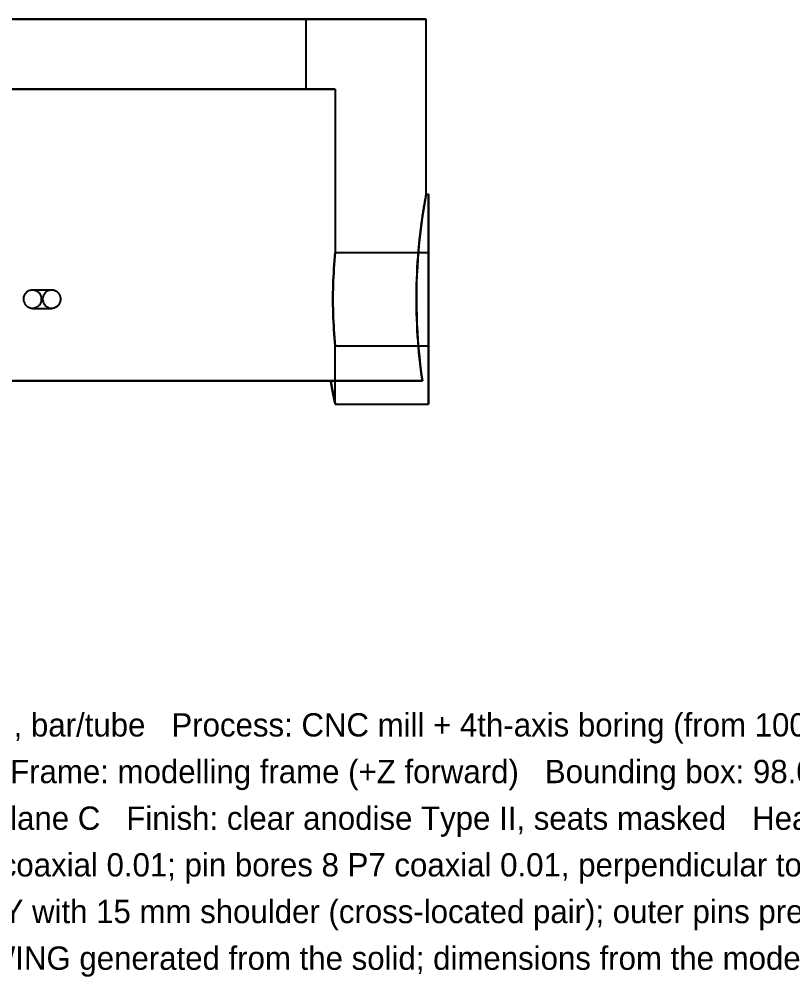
# Model space of a CAD drawing. Header units: millimetres. Extents: x 0 to 258, y -45 to 170.
# Drawn here: x 62.9 to 129.2, y -44.6 to 37.5 of the extents above; entities that cross this region are included whole.
import ezdxf

# ---------------------------------------------------------------- set-up
doc = ezdxf.new("R2010")
doc.units = ezdxf.units.MM
doc.layers.add('FRONT_HIDDEN', color=8, linetype='CONTINUOUS')
doc.layers.add('FRONT_VISIBLE', color=7, linetype='Continuous')

msp = doc.modelspace()

# ---------------------------------------------------------------- linework, layer by layer
at = {"layer": 'FRONT_HIDDEN'}
for points in [[(97.8, 37.499), (93.557, 37.499), (89.313, 37.499), (85.07, 37.499), (80.826, 37.499), (76.583, 37.499), (72.339, 37.499), (68.096, 37.499), (63.852, 37.499), (59.609, 37.499), (55.365, 37.499), (51.122, 37.499), (46.878, 37.499), (42.635, 37.499), (38.391, 37.499), (34.148, 37.499), (29.904, 37.499), (25.661, 37.499), (21.417, 37.499), (17.174, 37.499), (12.93, 37.499), (8.687, 37.499), (4.443, 37.499), (0.2, 37.499)], [(87.5, 37.499), (84.152, 37.499), (80.804, 37.499), (77.457, 37.499), (74.109, 37.499), (70.761, 37.499), (67.413, 37.499), (64.065, 37.499), (60.717, 37.499), (57.37, 37.499), (54.022, 37.499), (50.674, 37.499), (47.326, 37.499), (43.978, 37.499), (40.63, 37.499), (37.283, 37.499), (33.935, 37.499), (30.587, 37.499), (27.239, 37.499), (23.891, 37.499), (20.543, 37.499), (17.196, 37.499), (13.848, 37.499), (10.5, 37.499)], [(10.5, 37.499), (13.848, 37.499), (17.196, 37.499), (20.543, 37.499), (23.891, 37.499), (27.239, 37.499), (30.587, 37.499), (33.935, 37.499), (37.283, 37.499), (40.63, 37.499), (43.978, 37.499), (47.326, 37.499), (50.674, 37.499), (54.022, 37.499), (57.37, 37.499), (60.717, 37.499), (64.065, 37.499), (67.413, 37.499), (70.761, 37.499), (74.109, 37.499), (77.457, 37.499), (80.804, 37.499), (84.152, 37.499), (87.5, 37.499)], [(87.5, 31.499), (87.5, 37.499)], [(90, 31.499), (86.435, 31.499), (82.87, 31.499), (79.304, 31.499), (75.739, 31.499), (72.174, 31.499), (68.609, 31.499), (65.043, 31.499), (61.478, 31.499), (57.913, 31.499), (54.348, 31.499), (50.783, 31.499), (47.217, 31.499), (43.652, 31.499), (40.087, 31.499), (36.522, 31.499), (32.957, 31.499), (29.391, 31.499), (25.826, 31.499), (22.261, 31.499), (18.696, 31.499), (15.13, 31.499), (11.565, 31.499), (8, 31.499)], [(8, 31.499), (11.565, 31.499), (15.13, 31.499), (18.696, 31.499), (22.261, 31.499), (25.826, 31.499), (29.391, 31.499), (32.957, 31.499), (36.522, 31.499), (40.087, 31.499), (43.652, 31.499), (47.217, 31.499), (50.783, 31.499), (54.348, 31.499), (57.913, 31.499), (61.478, 31.499), (65.043, 31.499), (68.609, 31.499), (72.174, 31.499), (75.739, 31.499), (79.304, 31.499), (82.87, 31.499), (86.435, 31.499), (90, 31.499)], [(87.5, 31.499), (84.152, 31.499), (80.804, 31.499), (77.457, 31.499), (74.109, 31.499), (70.761, 31.499), (67.413, 31.499), (64.065, 31.499), (60.717, 31.499), (57.37, 31.499), (54.022, 31.499), (50.674, 31.499), (47.326, 31.499), (43.978, 31.499), (40.63, 31.499), (37.283, 31.499), (33.935, 31.499), (30.587, 31.499), (27.239, 31.499), (23.891, 31.499), (20.543, 31.499), (17.196, 31.499), (13.848, 31.499), (10.5, 31.499)], [(10.5, 31.499), (13.848, 31.499), (17.196, 31.499), (20.543, 31.499), (23.891, 31.499), (27.239, 31.499), (30.587, 31.499), (33.935, 31.499), (37.283, 31.499), (40.63, 31.499), (43.978, 31.499), (47.326, 31.499), (50.674, 31.499), (54.022, 31.499), (57.37, 31.499), (60.717, 31.499), (64.065, 31.499), (67.413, 31.499), (70.761, 31.499), (74.109, 31.499), (77.457, 31.499), (80.804, 31.499), (84.152, 31.499), (87.5, 31.499)], [(90, 31.499), (90, 17.499)], [(97.363, 19.705), (97.378, 19.827), (97.395, 19.949), (97.411, 20.071), (97.428, 20.193), (97.445, 20.314), (97.462, 20.436), (97.48, 20.558), (97.497, 20.68), (97.516, 20.801), (97.534, 20.923), (97.553, 21.044), (97.572, 21.166), (97.591, 21.287), (97.611, 21.409), (97.631, 21.53), (97.651, 21.651), (97.671, 21.773), (97.692, 21.894), (97.713, 22.015), (97.734, 22.136), (97.756, 22.257), (97.778, 22.378), (97.8, 22.499)], [(98, 4.499), (98, 5.282), (98, 6.065), (98, 6.847), (98, 7.63), (98, 8.412), (98, 9.195), (98, 9.978), (98, 10.76), (98, 11.543), (98, 12.325), (98, 13.108), (98, 13.891), (98, 14.673), (98, 15.456), (98, 16.239), (98, 17.021), (98, 17.804), (98, 18.586), (98, 19.369), (98, 20.152), (98, 20.934), (98, 21.717), (98, 22.499)], [(97.189, 18.163), (97.19, 18.172), (97.191, 18.181), (97.192, 18.19), (97.193, 18.199), (97.193, 18.208), (97.194, 18.217), (97.195, 18.226), (97.196, 18.235), (97.197, 18.244), (97.198, 18.252), (97.199, 18.261), (97.2, 18.27), (97.2, 18.279), (97.201, 18.288), (97.202, 18.297), (97.203, 18.306), (97.204, 18.315), (97.205, 18.324), (97.206, 18.333), (97.207, 18.342), (97.208, 18.351), (97.209, 18.359), (97.209, 18.368)], [(90, 17.499), (89.968, 17.153), (89.938, 16.805), (89.912, 16.458), (89.888, 16.11), (89.867, 15.763), (89.849, 15.415), (89.835, 15.067), (89.823, 14.719), (89.814, 14.37), (89.808, 14.022), (89.805, 13.674), (89.805, 13.325), (89.808, 12.977), (89.814, 12.629), (89.823, 12.28), (89.835, 11.932), (89.849, 11.584), (89.867, 11.236), (89.888, 10.888), (89.912, 10.541), (89.938, 10.193), (89.968, 9.846), (90, 9.499)], [(90, 9.499), (89.968, 9.846), (89.938, 10.193), (89.912, 10.541), (89.888, 10.888), (89.867, 11.236), (89.849, 11.584), (89.835, 11.932), (89.823, 12.28), (89.814, 12.629), (89.808, 12.977), (89.805, 13.325), (89.805, 13.674), (89.808, 14.022), (89.814, 14.37), (89.823, 14.719), (89.835, 15.067), (89.849, 15.415), (89.867, 15.763), (89.888, 16.11), (89.912, 16.458), (89.938, 16.805), (89.968, 17.153), (90, 17.499)], [(90, 17.499), (98, 17.499)], [(97.471, 6.499), (97.404, 6.98), (97.341, 7.462), (97.284, 7.944), (97.23, 8.426), (97.182, 8.909), (97.138, 9.393), (97.1, 9.877), (97.065, 10.361), (97.036, 10.846), (97.012, 11.331), (96.992, 11.816), (96.978, 12.301), (96.968, 12.787), (96.963, 13.272), (96.964, 13.758), (96.969, 14.243), (96.979, 14.728), (96.994, 15.214), (97.013, 15.699), (97.038, 16.184), (97.067, 16.668), (97.102, 17.153), (97.141, 17.637)], [(98, 17.499), (98, 17.152), (98, 16.804), (98, 16.456), (98, 16.108), (98, 15.76), (98, 15.412), (98, 15.065), (98, 14.717), (98, 14.369), (98, 14.021), (98, 13.673), (98, 13.325), (98, 12.978), (98, 12.63), (98, 12.282), (98, 11.934), (98, 11.586), (98, 11.239), (98, 10.891), (98, 10.543), (98, 10.195), (98, 9.847), (98, 9.499)], [(98, 9.499), (98, 9.847), (98, 10.195), (98, 10.543), (98, 10.891), (98, 11.239), (98, 11.586), (98, 11.934), (98, 12.282), (98, 12.63), (98, 12.978), (98, 13.325), (98, 13.673), (98, 14.021), (98, 14.369), (98, 14.717), (98, 15.065), (98, 15.412), (98, 15.76), (98, 16.108), (98, 16.456), (98, 16.804), (98, 17.152), (98, 17.499)], [(64.049, 12.699), (63.943, 12.707), (63.84, 12.731), (63.741, 12.769), (63.649, 12.822), (63.566, 12.887), (63.492, 12.962), (63.429, 13.048), (63.377, 13.14), (63.338, 13.239), (63.312, 13.341), (63.299, 13.446), (63.299, 13.552), (63.312, 13.657), (63.338, 13.76), (63.377, 13.859), (63.429, 13.951), (63.492, 14.036), (63.566, 14.112), (63.649, 14.177), (63.741, 14.229), (63.84, 14.268), (63.943, 14.291), (64.049, 14.299)], [(64.049, 14.299), (64.102, 14.297), (64.154, 14.291), (64.207, 14.282), (64.258, 14.268), (64.308, 14.25), (64.356, 14.229), (64.403, 14.205), (64.448, 14.177), (64.491, 14.146), (64.532, 14.112), (64.57, 14.076), (64.606, 14.036), (64.639, 13.995), (64.669, 13.951), (64.696, 13.906), (64.721, 13.859), (64.742, 13.81), (64.76, 13.76), (64.774, 13.709), (64.786, 13.657), (64.794, 13.605), (64.799, 13.552), (64.801, 13.499)], [(64.049, 14.299), (65.691, 14.299)], [(65.691, 12.699), (65.585, 12.707), (65.481, 12.731), (65.383, 12.769), (65.29, 12.822), (65.206, 12.887), (65.132, 12.962), (65.069, 13.047), (65.017, 13.14), (64.978, 13.238), (64.952, 13.341), (64.938, 13.446), (64.938, 13.552), (64.952, 13.658), (64.978, 13.76), (65.017, 13.859), (65.069, 13.952), (65.132, 14.037), (65.206, 14.112), (65.29, 14.177), (65.383, 14.229), (65.481, 14.268), (65.585, 14.291), (65.691, 14.299)], [(65.691, 14.299), (65.743, 14.297), (65.796, 14.291), (65.848, 14.282), (65.899, 14.268), (65.949, 14.25), (65.998, 14.229), (66.045, 14.205), (66.09, 14.177), (66.132, 14.146), (66.173, 14.112), (66.211, 14.075), (66.247, 14.036), (66.28, 13.995), (66.31, 13.951), (66.337, 13.905), (66.361, 13.858), (66.382, 13.81), (66.399, 13.76), (66.414, 13.709), (66.425, 13.657), (66.434, 13.605), (66.438, 13.552), (66.44, 13.499)], [(64.801, 13.499), (64.799, 13.446), (64.794, 13.394), (64.786, 13.341), (64.774, 13.29), (64.76, 13.239), (64.742, 13.189), (64.721, 13.14), (64.696, 13.093), (64.669, 13.048), (64.639, 13.004), (64.606, 12.962), (64.57, 12.923), (64.532, 12.887), (64.491, 12.853), (64.448, 12.822), (64.403, 12.794), (64.356, 12.769), (64.308, 12.748), (64.258, 12.731), (64.207, 12.717), (64.154, 12.707), (64.102, 12.701), (64.049, 12.699)], [(66.44, 13.499), (66.438, 13.446), (66.434, 13.394), (66.425, 13.341), (66.414, 13.29), (66.399, 13.239), (66.382, 13.189), (66.361, 13.14), (66.337, 13.093), (66.31, 13.048), (66.28, 13.004), (66.247, 12.963), (66.211, 12.923), (66.173, 12.887), (66.132, 12.853), (66.09, 12.822), (66.045, 12.794), (65.998, 12.769), (65.949, 12.748), (65.899, 12.731), (65.848, 12.717), (65.796, 12.707), (65.743, 12.701), (65.691, 12.699)], [(64.049, 12.699), (65.691, 12.699)], [(90, 4.499), (90, 9.499)], [(90, 9.499), (98, 9.499)], [(89.608, 6.499), (88.091, 6.499), (86.574, 6.499), (85.056, 6.499), (83.539, 6.499), (82.022, 6.499), (80.505, 6.499), (78.988, 6.499), (77.471, 6.499), (75.953, 6.499), (74.436, 6.499), (72.919, 6.499), (71.402, 6.499), (69.885, 6.499), (68.368, 6.499), (66.85, 6.499), (65.333, 6.499), (63.816, 6.499), (62.299, 6.499), (60.782, 6.499), (59.265, 6.499), (57.747, 6.499), (56.23, 6.499), (54.713, 6.499)], [(54.713, 6.499), (56.23, 6.499), (57.747, 6.499), (59.265, 6.499), (60.782, 6.499), (62.299, 6.499), (63.816, 6.499), (65.333, 6.499), (66.85, 6.499), (68.368, 6.499), (69.885, 6.499), (71.402, 6.499), (72.919, 6.499), (74.436, 6.499), (75.953, 6.499), (77.471, 6.499), (78.988, 6.499), (80.505, 6.499), (82.022, 6.499), (83.539, 6.499), (85.056, 6.499), (86.574, 6.499), (88.091, 6.499), (89.608, 6.499)], [(97.471, 6.499), (95.865, 6.499), (94.26, 6.499), (92.654, 6.499), (91.049, 6.499), (89.443, 6.499), (87.838, 6.499), (86.232, 6.499), (84.627, 6.499), (83.021, 6.499), (81.416, 6.499), (79.81, 6.499), (78.204, 6.499), (76.599, 6.499), (74.993, 6.499), (73.388, 6.499), (71.782, 6.499), (70.177, 6.499), (68.571, 6.499), (66.966, 6.499), (65.36, 6.499), (63.754, 6.499), (62.149, 6.499), (60.543, 6.499)], [(89.608, 6.499), (97.471, 6.499)], [(89.608, 6.499), (97.471, 6.499)]]:
    msp.add_lwpolyline(points, dxfattribs=at)
at = {"layer": 'FRONT_VISIBLE'}
for points in [[(0.2, 37.499), (4.443, 37.499), (8.687, 37.499), (12.93, 37.499), (17.174, 37.499), (21.417, 37.499), (25.661, 37.499), (29.904, 37.499), (34.148, 37.499), (38.391, 37.499), (42.635, 37.499), (46.878, 37.499), (51.122, 37.499), (55.365, 37.499), (59.609, 37.499), (63.852, 37.499), (68.096, 37.499), (72.339, 37.499), (76.583, 37.499), (80.826, 37.499), (85.07, 37.499), (89.313, 37.499), (93.557, 37.499), (97.8, 37.499)], [(97.8, 22.499), (97.8, 37.499)], [(97.8, 22.499), (97.678, 21.811), (97.565, 21.121), (97.461, 20.43), (97.367, 19.738), (97.282, 19.044), (97.207, 18.349), (97.142, 17.653), (97.087, 16.956), (97.042, 16.259), (97.007, 15.561), (96.982, 14.862), (96.967, 14.163), (96.963, 13.464), (96.969, 12.766), (96.984, 12.067), (97.01, 11.368), (97.046, 10.67), (97.092, 9.973), (97.148, 9.276), (97.214, 8.58), (97.29, 7.886), (97.376, 7.192), (97.471, 6.499)], [(97.8, 22.499), (98, 22.499)], [(98, 22.499), (98, 21.717), (98, 20.934), (98, 20.152), (98, 19.369), (98, 18.586), (98, 17.804), (98, 17.021), (98, 16.239), (98, 15.456), (98, 14.673), (98, 13.891), (98, 13.108), (98, 12.325), (98, 11.543), (98, 10.76), (98, 9.978), (98, 9.195), (98, 8.412), (98, 7.63), (98, 6.847), (98, 6.065), (98, 5.282), (98, 4.499)], [(97.209, 18.368), (97.215, 18.427), (97.221, 18.485), (97.227, 18.543), (97.233, 18.601), (97.24, 18.659), (97.246, 18.717), (97.252, 18.776), (97.259, 18.834), (97.265, 18.892), (97.272, 18.95), (97.278, 19.008), (97.285, 19.066), (97.292, 19.124), (97.298, 19.182), (97.305, 19.241), (97.312, 19.299), (97.319, 19.357), (97.326, 19.415), (97.333, 19.473), (97.341, 19.531), (97.348, 19.589), (97.355, 19.647), (97.363, 19.705)], [(97.141, 17.637), (97.143, 17.659), (97.145, 17.682), (97.147, 17.705), (97.149, 17.728), (97.151, 17.751), (97.153, 17.774), (97.155, 17.797), (97.157, 17.82), (97.159, 17.843), (97.161, 17.866), (97.163, 17.889), (97.165, 17.911), (97.168, 17.934), (97.17, 17.957), (97.172, 17.98), (97.174, 18.003), (97.176, 18.026), (97.178, 18.049), (97.18, 18.072), (97.183, 18.095), (97.185, 18.118), (97.187, 18.14), (97.189, 18.163)], [(60.543, 6.499), (62.149, 6.499), (63.754, 6.499), (65.36, 6.499), (66.966, 6.499), (68.571, 6.499), (70.177, 6.499), (71.782, 6.499), (73.388, 6.499), (74.993, 6.499), (76.599, 6.499), (78.204, 6.499), (79.81, 6.499), (81.416, 6.499), (83.021, 6.499), (84.627, 6.499), (86.232, 6.499), (87.838, 6.499), (89.443, 6.499), (91.049, 6.499), (92.654, 6.499), (94.26, 6.499), (95.865, 6.499), (97.471, 6.499)], [(90, 4.499), (89.981, 4.586), (89.962, 4.673), (89.944, 4.759), (89.925, 4.846), (89.907, 4.933), (89.889, 5.019), (89.871, 5.106), (89.853, 5.193), (89.836, 5.28), (89.818, 5.367), (89.801, 5.454), (89.784, 5.541), (89.767, 5.628), (89.75, 5.715), (89.734, 5.802), (89.718, 5.889), (89.701, 5.976), (89.685, 6.063), (89.67, 6.15), (89.654, 6.238), (89.638, 6.325), (89.623, 6.412), (89.608, 6.499)], [(89.608, 6.499), (89.623, 6.412), (89.638, 6.325), (89.654, 6.238), (89.67, 6.15), (89.685, 6.063), (89.701, 5.976), (89.718, 5.889), (89.734, 5.802), (89.75, 5.715), (89.767, 5.628), (89.784, 5.541), (89.801, 5.454), (89.818, 5.367), (89.836, 5.28), (89.853, 5.193), (89.871, 5.106), (89.889, 5.019), (89.907, 4.933), (89.925, 4.846), (89.944, 4.759), (89.962, 4.673), (89.981, 4.586), (90, 4.499)], [(90, 4.499), (98, 4.499)]]:
    msp.add_lwpolyline(points, dxfattribs=at)

# ---------------------------------------------------------------- texts
for s, p in [('Material: Aluminium alloy 6061-T6 (EN AW-6061 T6), bar/tube   Process: CNC mill + 4th-axis boring (from 100 mm bar or 16 mm plate)', (0, -24)), ('Mass: 184.3 g (CAD volume x density)   Units: mm   Frame: modelling frame (+Z forward)   Bounding box: 98.00 x 98.00 x 37.50', (0, -28)), ('Datum: bearing-seat axis A (Y), pin axis B (X), mid-plane C   Finish: clear anodise Type II, seats masked   Heat treatment: T6', (0, -32)), ('Fits / features: bearing seats 22 K7 (+0.006/-0.015) coaxial 0.01; pin bores 8 P7 coaxial 0.01, perpendicular to A 0.02, intersecting A within 0.02', (0, -36)), ('Notes: band r 41-49 x 14; 608 seats 22 K7 x 7 at +/-Y with 15 mm shoulder (cross-located pair); outer pins pressed 8 P7 at +/-X; 2x M2 for the EL-03 holder', (0, -40)), ('ARGOS engine CAD v3.5 - DESIGN-MODEL DRAWING generated from the solid; dimensions from the model; general tolerances ISO 2768-m unless a fit is listed; NOT released for fabrication (Mechanical, 2026-10-13)', (0, -44))]:
    msp.add_text(s, height=2).set_placement(p)

doc.saveas('drawing.dxf')
